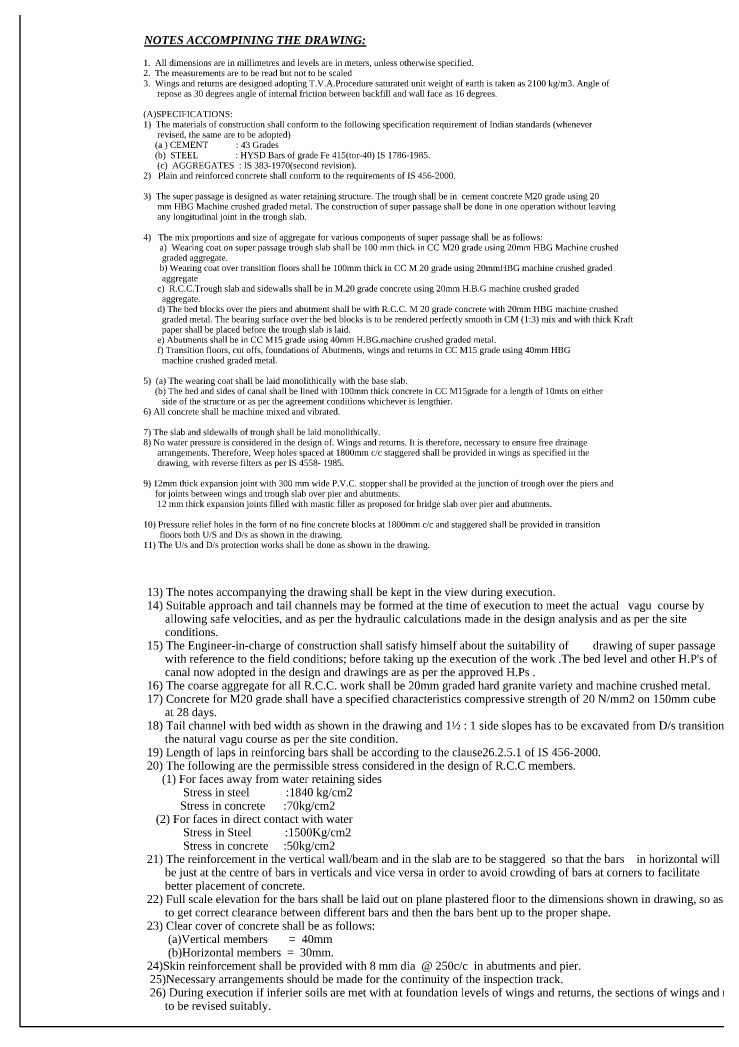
# Model space of a CAD drawing. Header units: inches. Extents: x 52682 to 53462, y 80994 to 81489.
# Drawn here: x 52682.5 to 52900.8, y 80993.9 to 81308.3 of the extents above; entities that cross this region are included whole.
import ezdxf

# ---------------------------------------------------------------- set-up
doc = ezdxf.new("R2010")
doc.units = ezdxf.units.IN
doc.header["$MEASUREMENT"] = 0
doc.styles.get("Standard").update_dxf_attribs({"font": 'romans.shx'})

msp = doc.modelspace()

# ---------------------------------------------------------------- linework, layer by layer
msp.add_lwpolyline([(52682.478, 81489.155), (53461.655, 81489.155), (53461.655, 80993.934), (52682.478, 80993.934)], close=True)

# ---------------------------------------------------------------- texts
at = {"char_height": 2.5, "attachment_point": 1}
for s, insert in [('{\\fTimes New Roman|b1|i1|c0|p18;\\L NOTES ACCOMPINING THE DRAWING:\\P\\fTimes New Roman|b0|i1|c0|p18;\\H0.7685x;\\l              \\P\\fTimes New Roman|b0|i0|c0|p18; 1.  All dimensions are in millimetres and levels are in meters, unless otherwise specified.\\P 2.  The measurements are to be read but not to be scaled\\P 3.  Wings and returns are designed adopting T.V.A.Procedure saturated unit weight of earth is taken as 2100 kg/m3. Angle of\\P       repose as 30 degrees angle of internal friction between backfill and wall face as 16 degrees.\\P \\P (A)SPECIFICATIONS:\\P 1)  The materials of construction shall conform to the following specification requirement of Indian standards (whenever\\P       revised, the same are to be adopted)\\P      (a ) CEMENT            : 43 Grades\\P      (b)  STEEL                : HYSD Bars of grade Fe 415(tor-40) IS 1786-1985.\\P       (c)  AGGREGATES  : IS 383-1970(second revision).\\P 2)   Plain and reinforced concrete shall conform to the requirements of IS 456-2000.\\P\\P 3)  The super passage is designed as water retaining structure. The trough shall be in  cement concrete M20 grade using 20\\P       mm HBG Machine crushed graded metal. The construction of super passage shall be done in one operation without leaving\\P       any longitudinal joint in the trough slab.\\P\\P 4)   The mix proportions and size of aggregate for various components of super passage shall be as follows:\\P        a)  Wearing coat on super passage trough slab shall be 100 mm thick in CC M20 grade using 20mm HBG Machine crushed\\P         graded aggregate.\\P        b) Wearing coat over transition floors shall be 100mm thick in CC M 20 grade using 20mmHBG machine crushed graded\\P         aggregate \\P       c)  R.C.C.Trough slab and sidewalls shall be in M.20 grade concrete using 20mm H.B.G machine crushed graded\\P         aggregate.\\P       d) The bed blocks over the piers and abutment shall be with R.C.C. M 20 grade concrete with 20mm HBG machine crushed\\P         graded metal. The bearing surface over the bed blocks is to be rendered perfectly smooth in CM (1:3) mix and with thick Kraft\\P         paper shall be placed before the trough slab is laid.\\P       e) Abutments shall be in CC M15 grade using 40mm H.BG.machine crushed graded metal.\\P       f) Transition floors, cut offs, foundations of Abutments, wings and returns in CC M15 grade using 40mm HBG\\P         machine crushed graded metal.\\P\\P 5)  (a) The wearing coat shall be laid monolithically with the base slab.\\P      (b) The bed and sides of canal shall be lined with 100mm thick concrete in CC M15grade for a length of 10mts on either\\P         side of the structure or as per the agreement conditions whichever is lengthier.                     \\P 6) All concrete shall be machine mixed and vibrated.\\P\\P 7) The slab and sidewalls of trough shall be laid monolithically.\\P 8) No water pressure is considered in the design of. Wings and returns. It is therefore, necessary to ensure free drainage\\P       arrangements. Therefore, Weep holes spaced at 1800mm c/c staggered shall be provided in wings as specified in the\\P       drawing, with reverse filters as per IS 4558- 1985.\\P\\P 9) 12mm thick expansion joint with 300 mm wide P.V.C. stopper shall be provided at the junction of trough over the piers and\\P      for joints between wings and trough slab over pier and abutments.\\P       12 mm thick expansion joints filled with mastic filler as proposed for bridge slab over pier and abutments.\\P\\P 10) Pressure relief holes in the form of no fine concrete blocks at 1800mm c/c and staggered shall be provided in transition\\P        floors both U/S and D/s as shown in the drawing.\\P 11) The U/s and D/s protection works shall be done as shown in the drawing.}', (52720.259, 81303.27)), ("\\P{\\fTimes New Roman|b0|i0|c0|p18;  13) The notes accompanying the drawing shall be kept in the view during execution.\\P  14) Suitable approach and tail channels may be formed at the time of execution to meet the actual   vagu  course by\\P        allowing safe velocities, and as per the hydraulic calculations made in the design analysis and as per the site\\P        conditions.\\P  15) The Engineer-in-charge of construction shall satisfy himself about the suitability of        drawing of super passage\\P        with reference to the field conditions; before taking up the execution of the work .The bed level and other H.P's of\\P        canal now adopted in the design and drawings are as per the approved H.Ps .\\P  16) The coarse aggregate for all R.C.C. work shall be 20mm graded hard granite variety and machine crushed metal.\\P  17) Concrete for M20 grade shall have a specified characteristics compressive strength of 20 N/mm2 on 150mm cube\\P        at 28 days.\\P  18) Tail channel with bed width as shown in the drawing and 1½ : 1 side slopes has to be excavated from D/s transition till it reaches\\P        the natural vagu course as per the site condition.\\P  19) Length of laps in reinforcing bars shall be according to the clause26.2.5.1 of IS 456-2000.\\P  20) The following are the permissible stress considered in the design of R.C.C members.\\P       (1) For faces away from water retaining sides\\P              Stress in steel            :1840 kg/cm2\\P             Stress in concrete      :70kg/cm2\\P     (2) For faces in direct contact with water \\P              Stress in Steel           :1500Kg/cm2\\P              Stress in concrete     :50kg/cm2\\P  21) The reinforcement in the vertical wall/beam and in the slab are to be staggered  so that the bars    in horizontal will\\P        be just at the centre of bars in verticals and vice versa in order to avoid crowding of bars at corners to facilitate\\P        better placement of concrete.\\P  22) Full scale elevation for the bars shall be laid out on plane plastered floor to the dimensions shown in drawing, so as\\P        to get correct clearance between different bars and then the bars bent up to the proper shape. \\P  23) Clear cover of concrete shall be as follows:\\P         (a)Vertical members       =  40mm\\P         (b)Horizontal members  =  30mm.\\P  24)Skin reinforcement shall be provided with 8 mm dia  @ 250c/c  in abutments and pier.\\P   25)Necessary arrangements should be made for the continuity of the inspection track.\\P   26) During execution if inferier soils are met with at foundation levels of wings and returns, the sections of wings and returns are to \\P        to be revised suitably. }", (52720.179, 81135.124))]:
    msp.add_mtext(s, dxfattribs=dict(at, insert=insert))

doc.saveas('drawing.dxf')
